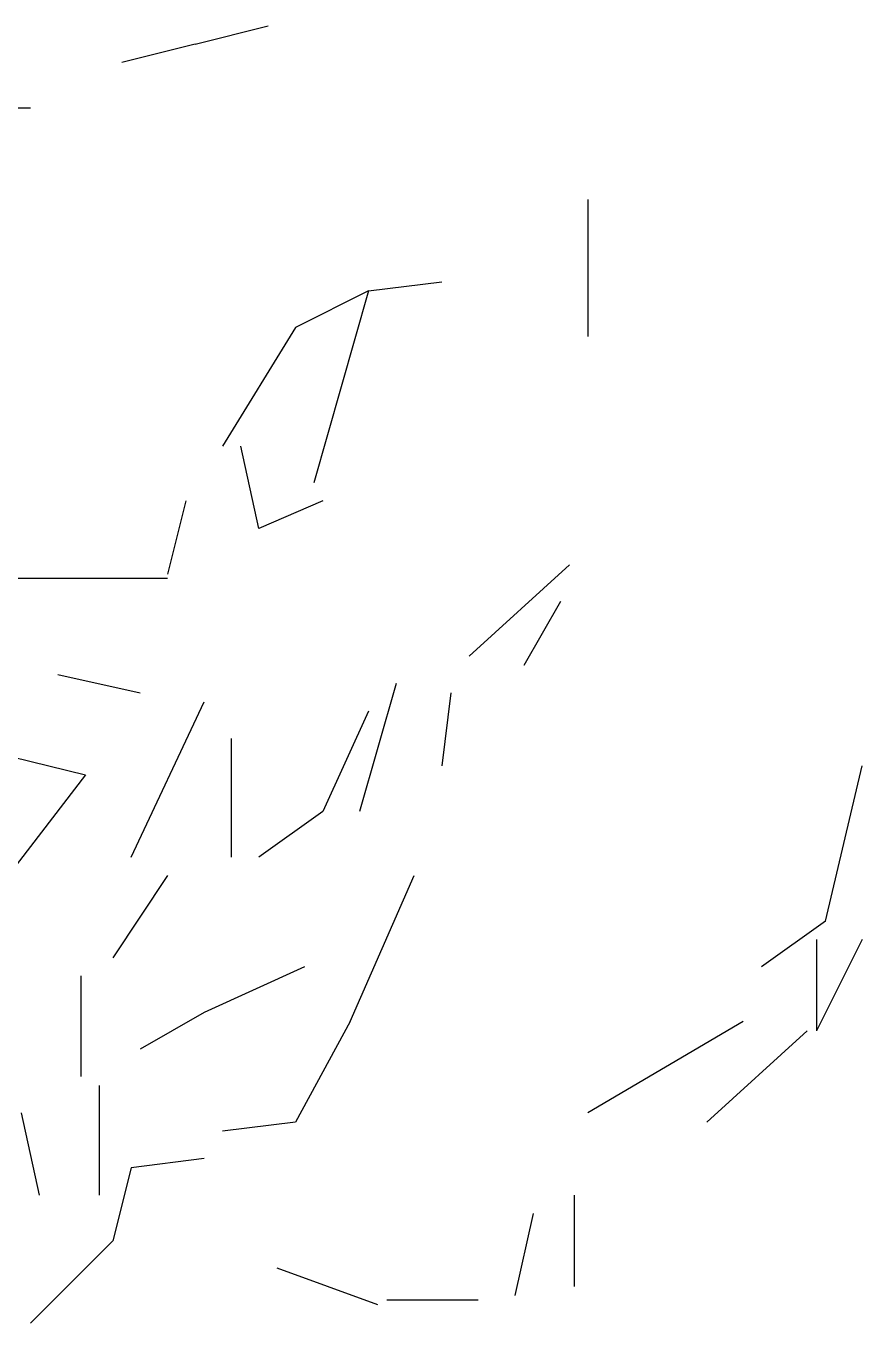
# Model space of a CAD drawing. Header units: metres. Extents: x -2.5 to 2, y 0 to 11.
# Drawn here: x 0.164 to 0.627, y 10.056 to 10.775 of the extents above; entities that cross this region are included whole.
import ezdxf

# ---------------------------------------------------------------- set-up
doc = ezdxf.new("R2010")
doc.units = ezdxf.units.M

msp = doc.modelspace()

# ---------------------------------------------------------------- linework, layer by layer
for p, q in [((0.25756, 10.7651), (0.29809, 10.77523)), ((0.25756, 10.7651), (0.29809, 10.77523)), ((0.25756, 10.7651), (0.29809, 10.77523)), ((0.25756, 10.7651), (0.29809, 10.77523)), ((0.25756, 10.7651), (0.21704, 10.75497)), ((0.25756, 10.7651), (0.21704, 10.75497)), ((0.25756, 10.7651), (0.21704, 10.75497)), ((0.25756, 10.7651), (0.21704, 10.75497)), ((0.25756, 10.7651), (0.21704, 10.75497)), ((0.25756, 10.7651), (0.21704, 10.75497)), ((0.25756, 10.7651), (0.21704, 10.75497)), ((0.25756, 10.7651), (0.21704, 10.75497)), ((0.25756, 10.7651), (0.21704, 10.75497)), ((0.25756, 10.7651), (0.21704, 10.75497)), ((0.25756, 10.7651), (0.21704, 10.75497)), ((0.25756, 10.7651), (0.21704, 10.75497)), ((0.25756, 10.7651), (0.21704, 10.75497)), ((0.25756, 10.7651), (0.21704, 10.75497)), ((0.25756, 10.7651), (0.21704, 10.75497)), ((0.16637, 10.72964), (0.10558, 10.72964)), ((0.16637, 10.72964), (0.10558, 10.72964)), ((0.4754, 10.67898), (0.4754, 10.60299)), ((0.35381, 10.62832), (0.39433, 10.63338)), ((0.35381, 10.62832), (0.39433, 10.63338)), ((0.35381, 10.62832), (0.31328, 10.60806)), ((0.35381, 10.62832), (0.31328, 10.60806)), ((0.35381, 10.62832), (0.32342, 10.52193)), ((0.35381, 10.62832), (0.32342, 10.52193)), ((0.35381, 10.62832), (0.32342, 10.52193)), ((0.31328, 10.60806), (0.27276, 10.5422)), ((0.31328, 10.60806), (0.27276, 10.5422)), ((0.29301, 10.4966), (0.28289, 10.5422)), ((0.29301, 10.4966), (0.28289, 10.5422)), ((0.29301, 10.4966), (0.28289, 10.5422)), ((0.25249, 10.5118), (0.24237, 10.47127)), ((0.25249, 10.5118), (0.24237, 10.47127)), ((0.32848, 10.5118), (0.29301, 10.4966)), ((0.32848, 10.5118), (0.29301, 10.4966)), ((0.32848, 10.5118), (0.29301, 10.4966)), ((0.40953, 10.42568), (0.46527, 10.47634)), ((0.40953, 10.42568), (0.46527, 10.47634)), ((0.24237, 10.46874), (0.14104, 10.46874)), ((0.24237, 10.46874), (0.14104, 10.46874)), ((0.46019, 10.45608), (0.43994, 10.42062)), ((0.46019, 10.45608), (0.43994, 10.42062)), ((0.18157, 10.41555), (0.22716, 10.40542)), ((0.369, 10.41048), (0.34875, 10.33956)), ((0.369, 10.41048), (0.34875, 10.33956)), ((0.369, 10.41048), (0.34875, 10.33956)), ((0.39941, 10.40542), (0.39433, 10.36489)), ((0.39941, 10.40542), (0.39433, 10.36489)), ((0.39941, 10.40542), (0.39433, 10.36489)), ((0.39941, 10.40542), (0.39433, 10.36489)), ((0.39941, 10.40542), (0.39433, 10.36489)), ((0.39941, 10.40542), (0.39433, 10.36489)), ((0.39941, 10.40542), (0.39433, 10.36489)), ((0.39941, 10.40542), (0.39433, 10.36489)), ((0.39941, 10.40542), (0.39433, 10.36489)), ((0.39941, 10.40542), (0.39433, 10.36489)), ((0.39941, 10.40542), (0.39433, 10.36489)), ((0.39941, 10.40542), (0.39433, 10.36489)), ((0.39941, 10.40542), (0.39433, 10.36489)), ((0.39941, 10.40542), (0.39433, 10.36489)), ((0.39941, 10.40542), (0.39433, 10.36489)), ((0.39941, 10.40542), (0.39433, 10.36489)), ((0.39941, 10.40542), (0.39433, 10.36489)), ((0.39941, 10.40542), (0.39433, 10.36489)), ((0.39941, 10.40542), (0.39433, 10.36489)), ((0.2221, 10.31423), (0.26262, 10.40035)), ((0.2221, 10.31423), (0.26262, 10.40035)), ((0.35381, 10.39529), (0.32848, 10.33956)), ((0.35381, 10.39529), (0.32848, 10.33956)), ((0.35381, 10.39529), (0.32848, 10.33956)), ((0.35381, 10.39529), (0.32848, 10.33956)), ((0.35381, 10.39529), (0.32848, 10.33956)), ((0.35381, 10.39529), (0.32848, 10.33956)), ((0.27782, 10.31423), (0.27782, 10.38009)), ((0.27782, 10.31423), (0.27782, 10.38009)), ((0.15624, 10.36996), (0.19677, 10.35982)), ((0.15624, 10.36996), (0.19677, 10.35982)), ((0.15624, 10.36996), (0.19677, 10.35982)), ((0.15624, 10.36996), (0.19677, 10.35982)), ((0.15624, 10.36996), (0.19677, 10.35982)), ((0.15624, 10.36996), (0.19677, 10.35982)), ((0.15624, 10.36996), (0.19677, 10.35982)), ((0.15624, 10.36996), (0.19677, 10.35982)), ((0.15624, 10.36996), (0.19677, 10.35982)), ((0.19677, 10.35982), (0.1461, 10.29397)), ((0.60711, 10.27877), (0.62737, 10.36489)), ((0.60711, 10.27877), (0.62737, 10.36489)), ((0.60711, 10.27877), (0.62737, 10.36489)), ((0.60711, 10.27877), (0.62737, 10.36489)), ((0.60711, 10.27877), (0.62737, 10.36489)), ((0.32848, 10.33956), (0.29301, 10.31423)), ((0.32848, 10.33956), (0.29301, 10.31423)), ((0.32848, 10.33956), (0.29301, 10.31423)), ((0.32848, 10.33956), (0.29301, 10.31423)), ((0.32848, 10.33956), (0.29301, 10.31423)), ((0.32848, 10.33956), (0.29301, 10.31423)), ((0.32848, 10.33956), (0.29301, 10.31423)), ((0.32848, 10.33956), (0.29301, 10.31423)), ((0.24237, 10.3041), (0.21196, 10.2585)), ((0.24237, 10.3041), (0.21196, 10.2585)), ((0.34367, 10.22304), (0.37914, 10.3041)), ((0.60711, 10.27877), (0.57165, 10.25344)), ((0.60711, 10.27877), (0.57165, 10.25344)), ((0.60711, 10.27877), (0.57165, 10.25344)), ((0.60711, 10.27877), (0.57165, 10.25344)), ((0.60711, 10.27877), (0.57165, 10.25344)), ((0.60711, 10.27877), (0.57165, 10.25344)), ((0.60711, 10.27877), (0.57165, 10.25344)), ((0.60711, 10.27877), (0.57165, 10.25344)), ((0.60204, 10.26864), (0.60204, 10.21798)), ((0.60204, 10.26864), (0.60204, 10.21798)), ((0.62737, 10.26864), (0.60204, 10.21798)), ((0.60204, 10.26864), (0.60204, 10.21798)), ((0.60204, 10.26864), (0.60204, 10.21798)), ((0.60204, 10.26864), (0.60204, 10.21798)), ((0.60204, 10.26864), (0.60204, 10.21798)), ((0.60204, 10.26864), (0.60204, 10.21798)), ((0.60204, 10.26864), (0.60204, 10.21798)), ((0.60204, 10.26864), (0.60204, 10.21798)), ((0.62737, 10.26864), (0.60204, 10.21798)), ((0.60204, 10.26864), (0.60204, 10.21798)), ((0.60204, 10.26864), (0.60204, 10.21798)), ((0.60204, 10.26864), (0.60204, 10.21798)), ((0.62737, 10.26864), (0.60204, 10.21798)), ((0.31834, 10.25344), (0.26262, 10.22811)), ((0.31834, 10.25344), (0.26262, 10.22811)), ((0.31834, 10.25344), (0.26262, 10.22811)), ((0.31834, 10.25344), (0.26262, 10.22811)), ((0.31834, 10.25344), (0.26262, 10.22811)), ((0.31834, 10.25344), (0.26262, 10.22811)), ((0.31834, 10.25344), (0.26262, 10.22811)), ((0.31834, 10.25344), (0.26262, 10.22811)), ((0.31834, 10.25344), (0.26262, 10.22811)), ((0.19424, 10.24837), (0.19424, 10.19265)), ((0.26262, 10.22811), (0.22716, 10.20785)), ((0.26262, 10.22811), (0.22716, 10.20785)), ((0.26262, 10.22811), (0.22716, 10.20785)), ((0.26262, 10.22811), (0.22716, 10.20785)), ((0.26262, 10.22811), (0.22716, 10.20785)), ((0.26262, 10.22811), (0.22716, 10.20785)), ((0.26262, 10.22811), (0.22716, 10.20785)), ((0.26262, 10.22811), (0.22716, 10.20785)), ((0.26262, 10.22811), (0.22716, 10.20785)), ((0.34367, 10.22304), (0.31328, 10.16732)), ((0.34367, 10.22304), (0.31328, 10.16732)), ((0.34367, 10.22304), (0.31328, 10.16732)), ((0.34367, 10.22304), (0.31328, 10.16732)), ((0.34367, 10.22304), (0.31328, 10.16732)), ((0.34367, 10.22304), (0.31328, 10.16732)), ((0.34367, 10.22304), (0.31328, 10.16732)), ((0.34367, 10.22304), (0.31328, 10.16732)), ((0.56151, 10.22304), (0.4754, 10.17238)), ((0.56151, 10.22304), (0.4754, 10.17238)), ((0.56151, 10.22304), (0.4754, 10.17238)), ((0.56151, 10.22304), (0.4754, 10.17238)), ((0.56151, 10.22304), (0.4754, 10.17238)), ((0.56151, 10.22304), (0.4754, 10.17238)), ((0.59698, 10.21798), (0.54126, 10.16732)), ((0.59698, 10.21798), (0.54126, 10.16732)), ((0.59698, 10.21798), (0.54126, 10.16732)), ((0.59698, 10.21798), (0.54126, 10.16732)), ((0.20437, 10.18758), (0.20437, 10.12679)), ((0.17143, 10.12679), (0.1613, 10.17238)), ((0.31328, 10.16732), (0.27276, 10.16225)), ((0.31328, 10.16732), (0.27276, 10.16225)), ((0.31328, 10.16732), (0.27276, 10.16225)), ((0.31328, 10.16732), (0.27276, 10.16225)), ((0.31328, 10.16732), (0.27276, 10.16225)), ((0.31328, 10.16732), (0.27276, 10.16225)), ((0.31328, 10.16732), (0.27276, 10.16225)), ((0.31328, 10.16732), (0.27276, 10.16225)), ((0.26262, 10.14705), (0.2221, 10.14199)), ((0.26262, 10.14705), (0.2221, 10.14199)), ((0.26262, 10.14705), (0.2221, 10.14199)), ((0.26262, 10.14705), (0.2221, 10.14199)), ((0.2221, 10.14199), (0.21196, 10.10146)), ((0.2221, 10.14199), (0.21196, 10.10146)), ((0.2221, 10.14199), (0.21196, 10.10146)), ((0.2221, 10.14199), (0.21196, 10.10146)), ((0.4678, 10.12679), (0.4678, 10.07613)), ((0.4678, 10.12679), (0.4678, 10.07613)), ((0.4678, 10.12679), (0.4678, 10.07613)), ((0.4678, 10.12679), (0.4678, 10.07613)), ((0.445, 10.11666), (0.43486, 10.07107)), ((0.445, 10.11666), (0.43486, 10.07107)), ((0.445, 10.11666), (0.43486, 10.07107)), ((0.445, 10.11666), (0.43486, 10.07107)), ((0.21196, 10.10146), (0.16637, 10.05587)), ((0.21196, 10.10146), (0.16637, 10.05587)), ((0.21196, 10.10146), (0.16637, 10.05587)), ((0.21196, 10.10146), (0.16637, 10.05587)), ((0.35888, 10.066), (0.30315, 10.08626)), ((0.35888, 10.066), (0.30315, 10.08626)), ((0.35888, 10.066), (0.30315, 10.08626)), ((0.4146, 10.06853), (0.36394, 10.06853)), ((0.4146, 10.06853), (0.36394, 10.06853))]:
    msp.add_line(p, q)

doc.saveas('drawing.dxf')
